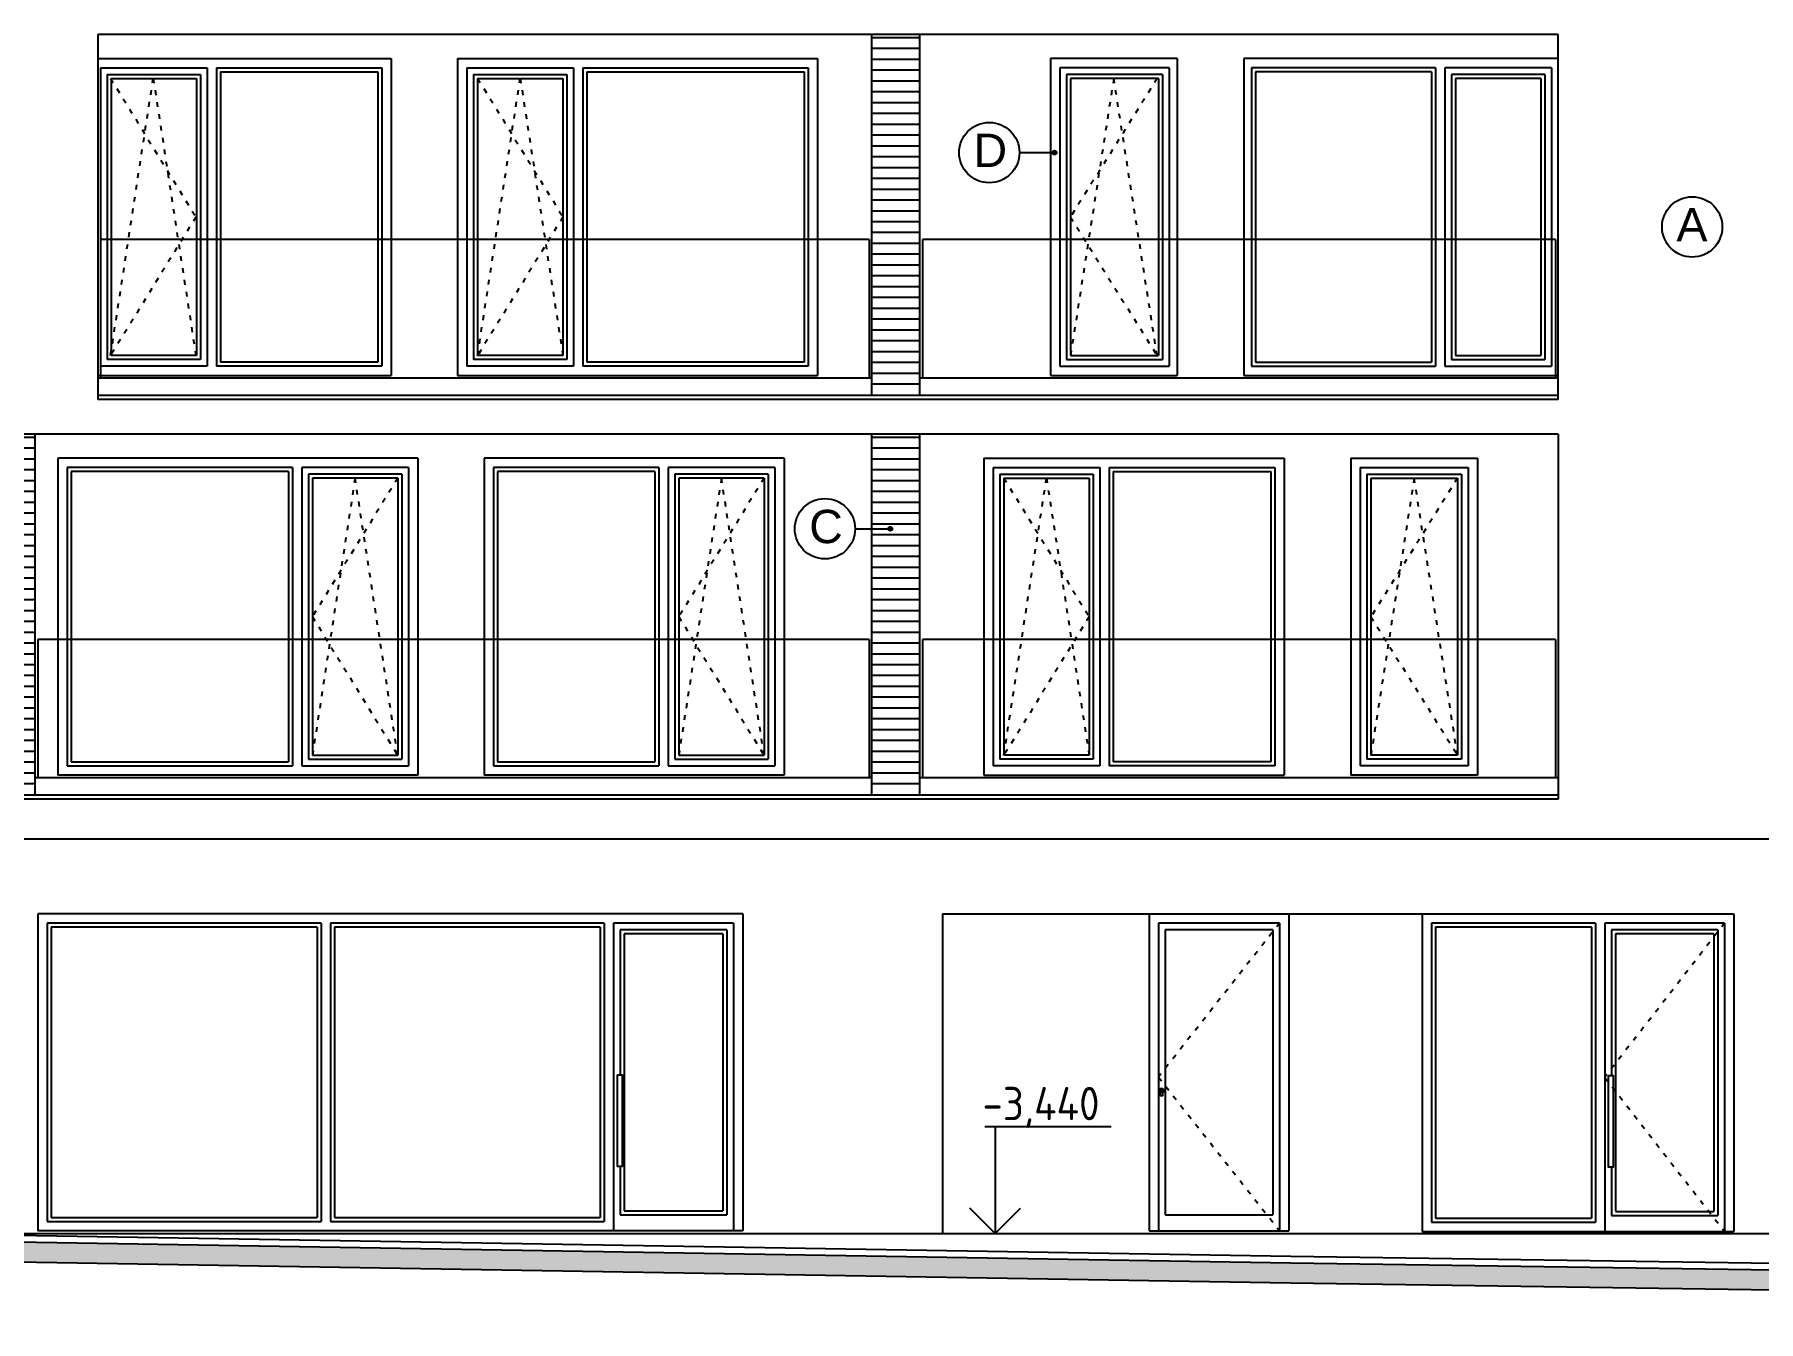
# Model space of a CAD drawing. Extents: x 3792242 to 5145247, y -1546315 to -1031918.
# Drawn here: x 4296081 to 4309022, y -1510106 to -1500446 of the extents above; entities that cross this region are included whole.
import ezdxf

# ---------------------------------------------------------------- set-up
doc = ezdxf.new("R2010")
doc.units = 0
doc.header["$MEASUREMENT"] = 0
doc.linetypes.add('ACAD_ISO03W100', pattern=[30, 12, -18])
for name, color, linetype in [('DVERE', 45, 'CONTINUOUS'), ('OKNÁ', 143, 'CONTINUOUS'), ('POZEMOK', 7, 'CONTINUOUS'), ('TENKÁ', 7, 'CONTINUOUS'), ('ZARIADENIE1', 145, 'CONTINUOUS')]:
    doc.layers.add(name, color=color, linetype=linetype)
doc.styles.add('ARIAL', font='arial.ttf')
doc.styles.add('STYLE1', font='isocp.shx')

msp = doc.modelspace()

# ---------------------------------------------------------------- hatches: boundary and pattern name
at = {"layer": 'DVERE'}
h = msp.add_hatch(dxfattribs=at)
h.set_pattern_fill('ANSI31', color=256, scale=650, angle=135)
h.set_pattern_definition([(180, (-718821.286, 32638.13), (-1e-14, -81.25), [])])
h.paths.add_polyline_path([(4302367.714, -1503100.371), (4302727.714, -1503100.371), (4302727.714, -1500445.641), (4302367.714, -1500445.641)])
h = msp.add_hatch(dxfattribs=at)
h.set_pattern_fill('ANSI31', color=256, scale=650, angle=135)
h.set_pattern_definition([(180, (-725461.286, 29638.13), (-1e-14, -81.25), [])])
h.paths.add_polyline_path([(4295727.714, -1503445.641), (4295727.714, -1506025.641), (4295727.714, -1506100.371), (4296087.714, -1506100.371), (4296087.714, -1506025.641), (4296087.714, -1503445.641)])
h = msp.add_hatch(dxfattribs=at)
h.set_pattern_fill('ANSI31', color=256, scale=650, angle=135)
h.set_pattern_definition([(180, (-718821.286, 29638.13), (-1e-14, -81.25), [])])
h.paths.add_polyline_path([(4302367.714, -1506100.371), (4302727.714, -1506100.371), (4302727.714, -1503445.641), (4302367.714, -1503445.641)])
at = {"layer": 'TENKÁ', "ltscale": 0.25}
h = msp.add_hatch(color=256, dxfattribs=at)
h.dxf.hatch_style = 1
h.paths.add_polyline_path([(4303738.445, -1501347.371, 1), (4303738.445, -1501317.371, 1)])
h = msp.add_hatch(color=256, dxfattribs=at)
h.dxf.hatch_style = 1
h.paths.add_polyline_path([(4302505.117, -1504170.521, 1), (4302505.117, -1504140.521, 1)])
at = {"layer": 'TENKÁ'}
h = msp.add_hatch(color=8, dxfattribs=at)
h.dxf.hatch_style = 1
h.paths.add_polyline_path([(4322797.241, -1509905.639), (4318616.274, -1509855.637), (4305510.856, -1509665.635), (4294083.966, -1509475.632), (4289010.714, -1509360.58), (4289010.714, -1509510.618), (4294081.018, -1509625.604), (4305508.522, -1509815.617), (4318614.29, -1510005.624), (4322795.819, -1510055.633), (4329944.933, -1510105.641), (4330429.911, -1510105.641), (4330429.911, -1509955.641), (4329945.458, -1509955.641)])

# ---------------------------------------------------------------- linework, layer by layer
at = {"layer": 'DVERE'}
for p, q in [((4302367.714, -1503155.641), (4302367.714, -1500445.641)), ((4302727.714, -1503155.641), (4302727.714, -1500445.641)), ((4296087.714, -1506155.641), (4296087.714, -1503445.641)), ((4302367.714, -1506155.641), (4302367.714, -1503445.641)), ((4302727.714, -1506155.641), (4302727.714, -1503445.641))]:
    msp.add_line(p, q, dxfattribs=at)
at = {"layer": 'OKNÁ'}
for p, q in [((4297477.714, -1500725.641), (4298657.714, -1500725.641)), ((4297477.714, -1500725.641), (4297477.714, -1502905.641)), ((4298657.714, -1500725.641), (4298657.714, -1502905.641)), ((4300227.714, -1500725.641), (4301857.714, -1500725.641)), ((4300227.714, -1500725.641), (4300227.714, -1502905.641)), ((4301857.714, -1500725.641), (4301857.714, -1502905.641)), ((4306567.714, -1500725.641), (4305247.714, -1500725.641)), ((4305247.714, -1500725.641), (4305247.714, -1502905.641)), ((4306567.714, -1500725.641), (4306567.714, -1502905.641)), ((4296657.714, -1500775.641), (4296657.714, -1502855.641)), ((4296657.714, -1500775.641), (4297297.714, -1500775.641)), ((4297297.714, -1500775.641), (4297297.714, -1502855.641)), ((4299407.714, -1500775.641), (4299407.714, -1502855.641)), ((4299407.714, -1500775.641), (4300047.714, -1500775.641)), ((4300047.714, -1500775.641), (4300047.714, -1502855.641)), ((4304517.714, -1500775.641), (4303857.714, -1500775.641)), ((4303857.714, -1500775.641), (4303857.714, -1502855.641)), ((4304517.714, -1500775.641), (4304517.714, -1502855.641)), ((4307387.714, -1500775.641), (4306747.714, -1500775.641)), ((4306747.714, -1500775.641), (4306747.714, -1502855.641)), ((4307387.714, -1500775.641), (4307387.714, -1502855.641)), ((4297297.714, -1502855.641), (4296657.714, -1502855.641)), ((4298657.714, -1502905.641), (4297477.714, -1502905.641)), ((4300047.714, -1502855.641), (4299407.714, -1502855.641)), ((4301857.714, -1502905.641), (4300227.714, -1502905.641)), ((4303857.714, -1502855.641), (4304517.714, -1502855.641)), ((4305247.714, -1502905.641), (4306567.714, -1502905.641)), ((4306747.714, -1502855.641), (4307387.714, -1502855.641)), ((4297987.714, -1503725.641), (4296357.714, -1503725.641)), ((4296357.714, -1503725.641), (4296357.714, -1505905.641)), ((4297987.714, -1503725.641), (4297987.714, -1505905.641)), ((4298807.714, -1503775.641), (4298167.714, -1503775.641)), ((4298167.714, -1503775.641), (4298167.714, -1505855.641)), ((4298807.714, -1503775.641), (4298807.714, -1505855.641)), ((4300737.714, -1503725.641), (4299557.714, -1503725.641)), ((4299557.714, -1503725.641), (4299557.714, -1505905.641)), ((4300737.714, -1503725.641), (4300737.714, -1505905.641)), ((4301557.714, -1503775.641), (4300917.714, -1503775.641)), ((4300917.714, -1503775.641), (4300917.714, -1505855.641)), ((4301557.714, -1503775.641), (4301557.714, -1505855.641)), ((4303357.714, -1503775.641), (4303357.714, -1505855.641)), ((4303357.714, -1503775.641), (4303997.714, -1503775.641)), ((4303997.714, -1503775.641), (4303997.714, -1505855.641)), ((4304177.714, -1503725.641), (4305362.714, -1503725.641)), ((4304177.714, -1503725.641), (4304177.714, -1505905.641)), ((4305362.714, -1503725.641), (4305362.714, -1505905.641)), ((4306112.714, -1503775.641), (4306112.714, -1505855.641)), ((4306112.714, -1503775.641), (4306762.714, -1503775.641)), ((4306762.714, -1503775.641), (4306762.714, -1505855.641)), ((4296357.714, -1505905.641), (4297987.714, -1505905.641)), ((4298167.714, -1505855.641), (4298807.714, -1505855.641)), ((4299557.714, -1505905.641), (4300737.714, -1505905.641)), ((4300917.714, -1505855.641), (4301557.714, -1505855.641)), ((4303997.714, -1505855.641), (4303357.714, -1505855.641)), ((4305362.714, -1505905.641), (4304177.714, -1505905.641)), ((4306762.714, -1505855.641), (4306112.714, -1505855.641)), ((4298202.714, -1507145.641), (4296207.714, -1507145.641)), ((4296207.714, -1507145.641), (4296207.714, -1509325.641)), ((4298202.714, -1507145.641), (4298202.714, -1509325.641)), ((4300327.714, -1507145.641), (4298332.714, -1507145.641)), ((4298332.714, -1507145.641), (4298332.714, -1509325.641)), ((4300327.714, -1507145.641), (4300327.714, -1509325.641)), ((4301247.714, -1507195.641), (4300507.714, -1507195.641)), ((4300507.714, -1507195.641), (4300507.714, -1509275.641)), ((4301247.714, -1507195.641), (4301247.714, -1509275.641)), ((4307767.714, -1507145.641), (4306597.714, -1507145.641)), ((4306597.714, -1507145.641), (4306597.714, -1509330.641)), ((4307767.714, -1507145.641), (4307767.714, -1509330.641)), ((4308687.714, -1507195.641), (4307947.714, -1507195.641)), ((4307947.714, -1507195.641), (4307947.714, -1509275.641)), ((4308687.714, -1507195.641), (4308687.714, -1509280.641)), ((4300507.714, -1509275.641), (4301247.714, -1509275.641)), ((4296207.714, -1509325.641), (4298202.714, -1509325.641)), ((4298332.714, -1509325.641), (4300327.714, -1509325.641)), ((4306597.714, -1509330.641), (4307767.714, -1509330.641)), ((4307947.714, -1509280.641), (4308687.714, -1509280.641))]:
    msp.add_line(p, q, dxfattribs=at)
at = {"layer": 'OKNÁ', "linetype": 'ACAD_ISO03W100', "ltscale": 3}
for p, q in [((4296652.714, -1500775.641), (4297292.714, -1501815.641)), ((4296652.714, -1502855.641), (4296972.714, -1500775.641)), ((4296972.714, -1500775.641), (4297292.714, -1502855.641)), ((4299407.714, -1500775.641), (4300047.714, -1501815.641)), ((4299407.714, -1502855.641), (4299727.714, -1500775.641)), ((4299727.714, -1500775.641), (4300047.714, -1502855.641)), ((4304507.714, -1500775.641), (4303857.714, -1501815.641)), ((4304182.714, -1500775.641), (4303857.714, -1502855.641)), ((4304507.714, -1502855.641), (4304182.714, -1500775.641)), ((4297292.714, -1501815.641), (4296652.714, -1502855.641)), ((4300047.714, -1501815.641), (4299407.714, -1502855.641)), ((4303857.714, -1501815.641), (4304507.714, -1502855.641)), ((4298807.714, -1503775.641), (4298167.714, -1504815.641)), ((4298487.714, -1503775.641), (4298167.714, -1505855.641)), ((4298807.714, -1505855.641), (4298487.714, -1503775.641)), ((4301557.714, -1503775.641), (4300917.714, -1504815.641)), ((4301237.714, -1503775.641), (4300917.714, -1505855.641)), ((4301557.714, -1505855.641), (4301237.714, -1503775.641)), ((4303357.714, -1503775.641), (4303997.714, -1504815.641)), ((4303357.714, -1505855.641), (4303677.714, -1503775.641)), ((4303677.714, -1503775.641), (4303997.714, -1505855.641)), ((4306762.714, -1503775.641), (4306112.714, -1504815.641)), ((4306437.714, -1503775.641), (4306112.714, -1505855.641)), ((4306762.714, -1505855.641), (4306437.714, -1503775.641)), ((4298167.714, -1504815.641), (4298807.714, -1505855.641)), ((4300917.714, -1504815.641), (4301557.714, -1505855.641)), ((4303997.714, -1504815.641), (4303357.714, -1505855.641)), ((4306112.714, -1504815.641), (4306762.714, -1505855.641)), ((4305427.714, -1507115.641), (4304517.714, -1508270.641)), ((4308767.714, -1507115.641), (4307867.714, -1508273.141)), ((4304517.714, -1508270.641), (4305427.714, -1509425.641)), ((4307867.714, -1508273.141), (4308767.714, -1509430.641))]:
    msp.add_line(p, q, dxfattribs=at)
at = {"layer": 'POZEMOK'}
for points in [[(4300456.424, -1508254.088), (4300492.24, -1508254.088), (4300492.24, -1508941.955), (4300456.424, -1508941.955)], [(4304551.714, -1508358.871), (4304531.714, -1508358.871), (4304531.714, -1508408.371), (4304551.714, -1508408.371)], [(4304557.214, -1508365.371), (4304537.714, -1508365.371), (4304537.714, -1508381.871), (4304557.214, -1508381.871)], [(4307896.424, -1508259.088), (4307932.24, -1508259.088), (4307932.24, -1508946.955), (4307896.424, -1508946.955)]]:
    msp.add_lwpolyline(points, close=True, dxfattribs=at)
at = {"layer": 'TENKÁ'}
for p, q in [((4307517.714, -1500445.641), (4296557.714, -1500445.641)), ((4296557.714, -1500445.641), (4296557.714, -1503075.641)), ((4296557.714, -1500445.641), (4296557.714, -1503185.641)), ((4307517.714, -1503185.641), (4307517.714, -1500445.641)), ((4296557.714, -1500625.641), (4298757.714, -1500625.641)), ((4296577.714, -1500695.641), (4297377.714, -1500695.641)), ((4296577.714, -1500695.641), (4296577.714, -1502935.641)), ((4297377.714, -1500695.641), (4297377.714, -1502935.641)), ((4297447.714, -1500695.641), (4298687.714, -1500695.641)), ((4297447.714, -1500695.641), (4297447.714, -1502935.641)), ((4298687.714, -1500695.641), (4298687.714, -1502935.641)), ((4298757.714, -1500625.641), (4298757.714, -1503005.641)), ((4299257.714, -1500625.641), (4301957.714, -1500625.641)), ((4299257.714, -1500625.641), (4299257.714, -1503005.641)), ((4299327.714, -1500695.641), (4300127.714, -1500695.641)), ((4299327.714, -1500695.641), (4299327.714, -1502935.641)), ((4300127.714, -1500695.641), (4300127.714, -1502935.641)), ((4300197.714, -1500695.641), (4301887.714, -1500695.641)), ((4300197.714, -1500695.641), (4300197.714, -1502935.641)), ((4301887.714, -1500695.641), (4301887.714, -1502935.641)), ((4301957.714, -1500625.641), (4301957.714, -1503005.641)), ((4304657.714, -1500625.641), (4303707.714, -1500625.641)), ((4303707.714, -1500625.641), (4303707.714, -1503005.641)), ((4304597.714, -1500695.641), (4303777.714, -1500695.641)), ((4303777.714, -1500695.641), (4303777.714, -1502935.641)), ((4304597.714, -1500695.641), (4304597.714, -1502935.641)), ((4304657.714, -1500625.641), (4304657.714, -1503005.641)), ((4305157.714, -1500625.641), (4305157.714, -1503005.641)), ((4307517.714, -1500625.641), (4305157.714, -1500625.641)), ((4306597.714, -1500695.641), (4305217.714, -1500695.641)), ((4305217.714, -1500695.641), (4305217.714, -1502935.641)), ((4306597.714, -1500695.641), (4306597.714, -1502935.641)), ((4307467.714, -1500695.641), (4306667.714, -1500695.641)), ((4306667.714, -1500695.641), (4306667.714, -1502935.641)), ((4307467.714, -1500695.641), (4307467.714, -1502935.641)), ((4296627.714, -1500745.641), (4297327.714, -1500745.641)), ((4296627.714, -1500745.641), (4296627.714, -1502885.641)), ((4297327.714, -1500745.641), (4297327.714, -1502885.641)), ((4299377.714, -1500745.641), (4300077.714, -1500745.641)), ((4299377.714, -1500745.641), (4299377.714, -1502885.641)), ((4300077.714, -1500745.641), (4300077.714, -1502885.641)), ((4304547.714, -1500745.641), (4303827.714, -1500745.641)), ((4303827.714, -1500745.641), (4303827.714, -1502885.641)), ((4304547.714, -1500745.641), (4304547.714, -1502885.641)), ((4307417.714, -1500745.641), (4306717.714, -1500745.641)), ((4306717.714, -1500745.641), (4306717.714, -1502885.641)), ((4307417.714, -1500745.641), (4307417.714, -1502885.641)), ((4297377.714, -1502935.641), (4296577.714, -1502935.641)), ((4297327.714, -1502885.641), (4296627.714, -1502885.641)), ((4298687.714, -1502935.641), (4297447.714, -1502935.641)), ((4300127.714, -1502935.641), (4299327.714, -1502935.641)), ((4300077.714, -1502885.641), (4299377.714, -1502885.641)), ((4301887.714, -1502935.641), (4300197.714, -1502935.641)), ((4303777.714, -1502935.641), (4304597.714, -1502935.641)), ((4303827.714, -1502885.641), (4304547.714, -1502885.641)), ((4305217.714, -1502935.641), (4306597.714, -1502935.641)), ((4306667.714, -1502935.641), (4307467.714, -1502935.641)), ((4306717.714, -1502885.641), (4307417.714, -1502885.641)), ((4296557.714, -1503005.641), (4298757.714, -1503005.641)), ((4299257.714, -1503005.641), (4301957.714, -1503005.641)), ((4303707.714, -1503005.641), (4304657.714, -1503005.641)), ((4305157.714, -1503005.641), (4307517.714, -1503005.641)), ((4307517.714, -1503155.641), (4296557.714, -1503155.641)), ((4307517.714, -1503185.641), (4296557.714, -1503185.641)), ((4307517.714, -1503445.641), (4289792.714, -1503445.641)), ((4307517.714, -1503445.641), (4307517.714, -1506185.641)), ((4298957.714, -1503625.641), (4296257.714, -1503625.641)), ((4296257.714, -1503625.641), (4296257.714, -1506005.641)), ((4298017.714, -1503695.641), (4296327.714, -1503695.641)), ((4296327.714, -1503695.641), (4296327.714, -1505935.641)), ((4298017.714, -1503695.641), (4298017.714, -1505935.641)), ((4298887.714, -1503695.641), (4298087.714, -1503695.641)), ((4298087.714, -1503695.641), (4298087.714, -1505935.641)), ((4298887.714, -1503695.641), (4298887.714, -1505935.641)), ((4298957.714, -1503625.641), (4298957.714, -1506005.641)), ((4301707.714, -1503625.641), (4299457.714, -1503625.641)), ((4299457.714, -1503625.641), (4299457.714, -1506005.641)), ((4300767.714, -1503695.641), (4299527.714, -1503695.641)), ((4299527.714, -1503695.641), (4299527.714, -1505935.641)), ((4300767.714, -1503695.641), (4300767.714, -1505935.641)), ((4301637.714, -1503695.641), (4300837.714, -1503695.641)), ((4300837.714, -1503695.641), (4300837.714, -1505935.641)), ((4301637.714, -1503695.641), (4301637.714, -1505935.641)), ((4301707.714, -1503625.641), (4301707.714, -1506005.641)), ((4303207.714, -1503625.641), (4303207.714, -1506005.641)), ((4303207.714, -1503625.641), (4305462.714, -1503625.641)), ((4303277.714, -1503695.641), (4304077.714, -1503695.641)), ((4303277.714, -1503695.641), (4303277.714, -1505935.641)), ((4304077.714, -1503695.641), (4304077.714, -1505935.641)), ((4304147.714, -1503695.641), (4305392.714, -1503695.641)), ((4304147.714, -1503695.641), (4304147.714, -1505935.641)), ((4305392.714, -1503695.641), (4305392.714, -1505935.641)), ((4305462.714, -1503625.641), (4305462.714, -1506005.641)), ((4305962.714, -1503625.641), (4305962.714, -1506005.641)), ((4305962.714, -1503625.641), (4306912.714, -1503625.641)), ((4306032.714, -1503695.641), (4306842.714, -1503695.641)), ((4306032.714, -1503695.641), (4306032.714, -1505935.641)), ((4306842.714, -1503695.641), (4306842.714, -1505935.641)), ((4306912.714, -1503625.641), (4306912.714, -1506005.641)), ((4298837.714, -1503745.641), (4298137.714, -1503745.641)), ((4298137.714, -1503745.641), (4298137.714, -1505885.641)), ((4298837.714, -1503745.641), (4298837.714, -1505885.641)), ((4301587.714, -1503745.641), (4300887.714, -1503745.641)), ((4300887.714, -1503745.641), (4300887.714, -1505885.641)), ((4301587.714, -1503745.641), (4301587.714, -1505885.641)), ((4303327.714, -1503745.641), (4304027.714, -1503745.641)), ((4303327.714, -1503745.641), (4303327.714, -1505885.641)), ((4304027.714, -1503745.641), (4304027.714, -1505885.641)), ((4306082.714, -1503745.641), (4306792.714, -1503745.641)), ((4306082.714, -1503745.641), (4306082.714, -1505885.641)), ((4306792.714, -1503745.641), (4306792.714, -1505885.641)), ((4298137.714, -1505885.641), (4298837.714, -1505885.641)), ((4300887.714, -1505885.641), (4301587.714, -1505885.641)), ((4304027.714, -1505885.641), (4303327.714, -1505885.641)), ((4306792.714, -1505885.641), (4306082.714, -1505885.641)), ((4298957.714, -1506005.641), (4296257.714, -1506005.641)), ((4296327.714, -1505935.641), (4298017.714, -1505935.641)), ((4298087.714, -1505935.641), (4298887.714, -1505935.641)), ((4301707.714, -1506005.641), (4299457.714, -1506005.641)), ((4299527.714, -1505935.641), (4300767.714, -1505935.641)), ((4300837.714, -1505935.641), (4301637.714, -1505935.641)), ((4303207.714, -1506005.641), (4305462.714, -1506005.641)), ((4304077.714, -1505935.641), (4303277.714, -1505935.641)), ((4305392.714, -1505935.641), (4304147.714, -1505935.641)), ((4306912.714, -1506005.641), (4305962.714, -1506005.641)), ((4306842.714, -1505935.641), (4306032.714, -1505935.641)), ((4307517.714, -1506155.641), (4289792.714, -1506155.641)), ((4307517.714, -1506185.641), (4289792.714, -1506185.641)), ((4309497.714, -1506485.641), (4260727.714, -1506485.641)), ((4296107.714, -1507045.641), (4296107.714, -1509425.641)), ((4301397.714, -1507045.641), (4296107.714, -1507045.641)), ((4301397.714, -1507045.641), (4301397.714, -1509425.641)), ((4302897.714, -1507045.641), (4308837.714, -1507045.641)), ((4302897.714, -1507045.641), (4302897.714, -1509445.641)), ((4304447.714, -1507045.641), (4304447.714, -1509425.641)), ((4305497.714, -1507045.641), (4305497.714, -1509425.641)), ((4306497.714, -1507045.641), (4306497.714, -1509430.641)), ((4308837.714, -1507045.641), (4308837.714, -1509430.641)), ((4298232.714, -1507115.641), (4296177.714, -1507115.641)), ((4296177.714, -1507115.641), (4296177.714, -1509355.641)), ((4298232.714, -1507115.641), (4298232.714, -1509355.641)), ((4300357.714, -1507115.641), (4298302.714, -1507115.641)), ((4298302.714, -1507115.641), (4298302.714, -1509355.641)), ((4300357.714, -1507115.641), (4300357.714, -1509355.641)), ((4301327.714, -1507115.641), (4300427.714, -1507115.641)), ((4300427.714, -1507115.641), (4300427.714, -1509425.641)), ((4301277.714, -1507165.641), (4300477.714, -1507165.641)), ((4300477.714, -1507165.641), (4300477.714, -1508254.088)), ((4301277.714, -1507165.641), (4301277.714, -1509305.641)), ((4301327.714, -1507115.641), (4301327.714, -1509425.641)), ((4305427.714, -1507115.641), (4304517.714, -1507115.641)), ((4304517.714, -1507115.641), (4304517.714, -1509425.641)), ((4305377.714, -1507165.641), (4304567.714, -1507165.641)), ((4304567.714, -1507165.641), (4304567.714, -1509305.641)), ((4305377.714, -1507165.641), (4305377.714, -1509305.641)), ((4305427.714, -1507115.641), (4305427.714, -1509425.641)), ((4307797.714, -1507115.641), (4306567.714, -1507115.641)), ((4306567.714, -1507115.641), (4306567.714, -1509360.641)), ((4307797.714, -1507115.641), (4307797.714, -1509360.641)), ((4308767.714, -1507115.641), (4307867.714, -1507115.641)), ((4307867.714, -1507115.641), (4307867.714, -1509430.641)), ((4308717.714, -1507165.641), (4307917.714, -1507165.641)), ((4307917.714, -1507165.641), (4307917.714, -1508259.088)), ((4308717.714, -1507165.641), (4308717.714, -1509310.641)), ((4308767.714, -1507115.641), (4308767.714, -1509430.641)), ((4300477.714, -1508941.955), (4300477.714, -1509305.641)), ((4307917.714, -1508946.955), (4307917.714, -1509310.641)), ((4296177.714, -1509355.641), (4298232.714, -1509355.641)), ((4298302.714, -1509355.641), (4300357.714, -1509355.641)), ((4300477.714, -1509305.641), (4301277.714, -1509305.641)), ((4304567.714, -1509305.641), (4305377.714, -1509305.641)), ((4306567.714, -1509360.641), (4307797.714, -1509360.641)), ((4307917.714, -1509310.641), (4308717.714, -1509310.641)), ((4294084.948, -1509425.641), (4305511.634, -1509615.641)), ((4295287.757, -1509445.641), (4313407.003, -1509445.641)), ((4301397.714, -1509425.641), (4296107.714, -1509425.641)), ((4301397.714, -1509425.641), (4296107.714, -1509425.641)), ((4304447.714, -1509425.641), (4305497.714, -1509425.641)), ((4306497.714, -1509430.641), (4308837.714, -1509430.641)), ((4305511.634, -1509615.641), (4318616.935, -1509805.641))]:
    msp.add_line(p, q, dxfattribs=at)
at = {"layer": 'TENKÁ', "ltscale": 0.25}
for p, q in [((4303474.386, -1501332.371), (4303738.445, -1501332.371)), ((4302241.057, -1504155.521), (4302505.117, -1504155.521))]:
    msp.add_line(p, q, dxfattribs=at)
at = {"layer": 'TENKÁ', "color": 8}
for p, q in [((4302367.714, -1503025.641), (4296557.714, -1503025.641)), ((4307517.714, -1503025.641), (4302727.714, -1503025.641)), ((4302367.714, -1506025.641), (4296087.714, -1506025.641)), ((4307517.714, -1506025.641), (4302727.714, -1506025.641)), ((4294083.966, -1509475.632), (4305510.856, -1509665.635)), ((4294081.018, -1509625.604), (4305508.522, -1509815.617)), ((4305510.856, -1509665.635), (4318616.274, -1509855.637)), ((4305508.522, -1509815.617), (4318614.29, -1510005.624))]:
    msp.add_line(p, q, dxfattribs=at)
at = {"layer": 'TENKÁ', "linetype": 'ByBlock', "ltscale": 0.25}
for p, q in [((4304162.937, -1508645.641), (4303215.14, -1508645.641)), ((4303292.327, -1508645.641), (4303292.327, -1509445.641)), ((4303292.327, -1509445.641), (4303101.409, -1509254.722)), ((4303292.327, -1509445.641), (4303483.246, -1509254.722))]:
    msp.add_line(p, q, dxfattribs=at)
at = {"layer": 'TENKÁ', "ltscale": 0.25}
for centre, radius in [((4303248.214, -1501332.371), 226.172), ((4303738.445, -1501332.371), 15), ((4308524.214, -1501889.871), 226.172), ((4302014.886, -1504155.521), 226.172), ((4302505.117, -1504155.521), 15)]:
    msp.add_circle(centre, radius, dxfattribs=at)
at = {"layer": 'ZARIADENIE1'}
for p, q in [((4302347.714, -1501985.641), (4296577.714, -1501985.641)), ((4296577.714, -1501985.641), (4296577.714, -1503025.641)), ((4302347.714, -1501985.641), (4302347.714, -1503025.641)), ((4307497.714, -1501985.641), (4302747.714, -1501985.641)), ((4302747.714, -1501985.641), (4302747.714, -1503025.641)), ((4307497.714, -1501985.641), (4307497.714, -1503025.641)), ((4302347.714, -1504985.641), (4296107.714, -1504985.641)), ((4296107.714, -1504985.641), (4296107.714, -1506025.641)), ((4302347.714, -1504985.641), (4302347.714, -1506025.641)), ((4307497.714, -1504985.641), (4302747.714, -1504985.641)), ((4302747.714, -1504985.641), (4302747.714, -1506025.641)), ((4307497.714, -1504985.641), (4307497.714, -1506025.641))]:
    msp.add_line(p, q, dxfattribs=at)

# ---------------------------------------------------------------- texts
at = {"layer": 'TENKÁ', "lineweight": 40, "ltscale": 0.25, "style": 'ARIAL'}
for s, p in [('D', (4303130.028, -1501440.262)), ('A', (4308406.028, -1501997.762)), ('C', (4301896.699, -1504263.412))]:
    msp.add_text(s, height=250, dxfattribs=at).set_placement(p)
at = {"layer": 'TENKÁ', "ltscale": 0.25, "style": 'STYLE1'}
msp.add_text('-3,440', height=250, dxfattribs=at).set_placement((4303197.013, -1508594.988))

doc.saveas('drawing.dxf')
